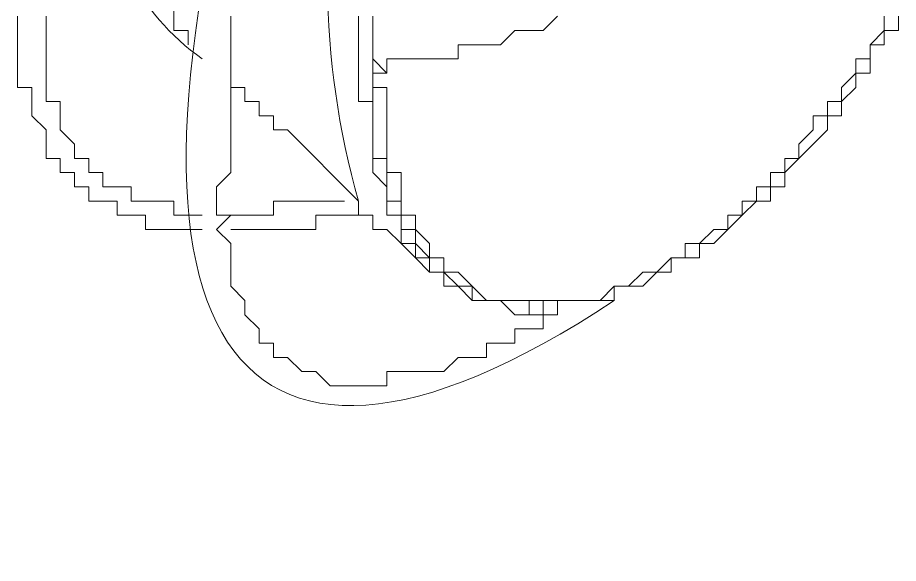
# Model space of a CAD drawing. Header units: millimetres. Extents: x 3050 to 430575, y -569542 to 36130.
# Drawn here: x 313704.8 to 313814.9, y -471281.1 to -471212.9 of the extents above; entities that cross this region are included whole.
import ezdxf

# ---------------------------------------------------------------- set-up
doc = ezdxf.new("R2010")
doc.units = ezdxf.units.MM
doc.layers.add('PDF _Геометрия', color=7, linetype='Continuous')

# ---------------------------------------------------------------- blocks, each defined once
blk = doc.blocks.new('ТХ3 4 этаж')
at = {"layer": 'PDF _Геометрия', "color": 5, "lineweight": 0}
for points in [[(43983.59, -58444.35), (43983.59, -58440.79), (43980.04, -58440.79), (43980.04, -58437.24), (43976.49, -58437.24), (43976.49, -58433.69), (43972.94, -58433.69), (43972.94, -58430.14), (43972.94, -58426.59), (43969.38, -58426.59), (43969.38, -58423.04), (43969.38, -58419.48), (43965.83, -58415.93), (43965.83, -58412.38), (43965.83, -58408.83), (43965.83, -58405.28), (43965.83, -58401.73), (43965.83, -58398.17), (43962.28, -58398.17), (43962.28, -58394.62), (43962.28, -58391.07), (43962.28, -58387.52), (43962.28, -58383.97), (43962.28, -58380.42), (43962.28, -58376.86)], [(43965.83, -58376.86), (43965.83, -58380.42), (43965.83, -58383.97), (43965.83, -58387.52), (43965.83, -58391.07), (43965.83, -58394.62), (43965.83, -58398.17), (43965.83, -58401.73), (43965.83, -58405.28), (43965.83, -58408.83), (43965.83, -58412.38), (43969.38, -58412.38), (43969.38, -58415.93), (43969.38, -58419.48), (43969.38, -58423.04), (43972.94, -58423.04), (43972.94, -58426.59), (43972.94, -58430.14), (43976.49, -58430.14), (43976.49, -58433.69), (43980.04, -58437.24), (43980.04, -58440.79), (43983.59, -58440.79), (43987.14, -58444.35), (43990.69, -58444.35), (43990.69, -58447.9)], [(44097.25, -58376.86), (44097.25, -58380.42), (44093.69, -58380.42), (44093.69, -58383.97), (44090.14, -58383.97), (44090.14, -58387.52), (44090.14, -58391.07), (44086.59, -58391.07), (44086.59, -58394.62), (44083.04, -58398.17), (44083.04, -58401.73), (44079.49, -58401.73), (44079.49, -58405.28), (44075.94, -58408.83), (44072.38, -58412.38), (44068.83, -58415.93), (44068.83, -58419.48), (44065.28, -58419.48), (44065.28, -58423.04), (44061.73, -58423.04), (44058.18, -58426.59), (44054.63, -58430.14), (44051.07, -58433.69), (44047.52, -58433.69), (44047.52, -58437.24), (44043.97, -58437.24), (44040.42, -58437.24), (44040.42, -58440.79), (44036.87, -58440.79), (44033.32, -58444.35), (44029.76, -58444.35), (44026.21, -58444.35), (44026.21, -58447.9), (44022.66, -58447.9), (44019.11, -58447.9), (44015.56, -58447.9), (44012.01, -58447.9), (44008.45, -58447.9), (44008.45, -58451.45), (44004.9, -58451.45), (44004.9, -58447.9), (44001.35, -58447.9), (43997.8, -58447.9), (43994.25, -58447.9), (43990.69, -58444.35), (43987.14, -58440.79), (43983.59, -58440.79), (43983.59, -58437.24), (43980.04, -58437.24), (43980.04, -58433.69), (43976.49, -58430.14), (43976.49, -58426.59), (43972.94, -58426.59), (43972.94, -58423.04), (43972.94, -58419.48), (43972.94, -58415.93), (43969.38, -58415.93), (43969.38, -58412.38), (43969.38, -58408.83), (43969.38, -58405.28), (43969.38, -58401.73), (43969.38, -58398.17), (43969.38, -58394.62), (43965.83, -58394.62), (43965.83, -58391.07), (43969.38, -58391.07), (43965.83, -58387.52), (43965.83, -58383.97), (43965.83, -58380.42), (43965.83, -58376.86)], [(43877.04, -58376.86), (43877.04, -58380.42), (43877.04, -58383.97), (43877.04, -58387.52), (43877.04, -58391.07), (43877.04, -58394.62), (43880.59, -58394.62), (43880.59, -58398.17), (43880.59, -58401.73), (43884.14, -58405.28), (43884.14, -58408.83), (43884.14, -58412.38), (43887.7, -58412.38), (43887.7, -58415.93), (43891.25, -58415.93), (43891.25, -58419.48), (43894.8, -58419.48), (43894.8, -58423.04), (43898.35, -58423.04), (43901.9, -58423.04), (43901.9, -58426.59), (43905.45, -58426.59), (43909.01, -58426.59), (43909.01, -58430.14), (43912.56, -58430.14), (43916.11, -58430.14), (43919.66, -58430.14), (43923.21, -58430.14)], [(43923.21, -58426.59), (43916.11, -58426.59), (43916.11, -58423.04), (43905.45, -58423.04), (43905.45, -58419.48), (43901.9, -58419.48), (43898.35, -58419.48), (43898.35, -58415.93), (43894.8, -58415.93), (43894.8, -58412.38), (43891.25, -58412.38), (43891.25, -58408.83), (43887.7, -58405.28), (43887.7, -58401.73), (43887.7, -58398.17), (43884.14, -58398.17), (43884.14, -58394.62), (43884.14, -58391.07), (43884.14, -58387.52), (43884.14, -58383.97), (43884.14, -58380.42), (43884.14, -58376.86)], [(44012.01, -58447.9), (44012.01, -58451.45), (44008.45, -58451.45), (44008.45, -58455), (44004.9, -58455), (44001.35, -58455), (44001.35, -58458.55), (43997.8, -58458.55), (43994.25, -58458.55), (43994.25, -58462.11), (43990.69, -58462.11), (43987.14, -58462.11), (43983.59, -58465.66), (43980.04, -58465.66), (43976.49, -58465.66), (43972.94, -58465.66), (43969.38, -58465.66), (43969.38, -58469.21), (43965.83, -58469.21), (43962.28, -58469.21), (43958.73, -58469.21), (43955.18, -58469.21), (43951.63, -58465.66), (43948.07, -58465.66), (43944.52, -58462.11), (43940.97, -58462.11), (43940.97, -58458.55), (43937.42, -58458.55), (43937.42, -58455), (43933.87, -58451.45), (43933.87, -58447.9), (43930.32, -58444.35), (43930.32, -58440.79), (43930.32, -58437.24), (43930.32, -58433.69), (43926.76, -58430.14), (43930.32, -58426.59), (43926.76, -58426.59), (43926.76, -58423.04), (43926.76, -58419.48), (43930.32, -58415.93), (43930.32, -58412.38), (43930.32, -58408.83), (43930.32, -58405.28), (43930.32, -58401.73), (43930.32, -58398.17), (43930.32, -58394.62), (43930.32, -58391.07), (43930.32, -58387.52), (43930.32, -58383.97), (43930.32, -58380.42), (43930.32, -58376.86)], [(43916.11, -58323.59), (43916.11, -58330.69), (43912.56, -58330.69), (43912.56, -58369.76), (43916.11, -58373.31), (43916.11, -58376.86), (43916.11, -58380.42), (43919.66, -58380.42), (43919.66, -58383.97)], [(43965.83, -58391.07), (43969.38, -58391.07), (43969.38, -58387.52), (43987.14, -58387.52), (43987.14, -58383.97), (43990.69, -58383.97), (43994.25, -58383.97), (43997.8, -58383.97), (44001.35, -58380.42), (44004.9, -58380.42), (44008.45, -58380.42), (44012.01, -58376.86)], [(44093.69, -58376.86), (44093.69, -58380.42), (44090.14, -58383.97), (44090.14, -58387.52), (44086.59, -58387.52), (44086.59, -58391.07), (44083.04, -58394.62), (44083.04, -58398.17), (44079.49, -58398.17), (44079.49, -58401.73), (44075.94, -58401.73), (44075.94, -58405.28), (44072.38, -58408.83), (44072.38, -58412.38), (44068.83, -58412.38), (44068.83, -58415.93), (44065.28, -58415.93), (44065.28, -58419.48), (44061.73, -58419.48), (44061.73, -58423.04), (44058.18, -58423.04), (44058.18, -58426.59), (44054.63, -58426.59), (44054.63, -58430.14), (44051.07, -58430.14), (44047.52, -58433.69), (44043.97, -58433.69), (44043.97, -58437.24), (44040.42, -58437.24), (44036.87, -58440.79), (44033.32, -58440.79), (44029.76, -58444.35), (44026.21, -58444.35), (44022.66, -58447.9), (44019.11, -58447.9), (44015.56, -58447.9), (44012.01, -58447.9), (44008.45, -58447.9), (44004.9, -58447.9), (44001.35, -58447.9), (43997.8, -58447.9), (43994.25, -58447.9)], [(44008.45, -58451.45), (44001.35, -58451.45), (43997.8, -58447.9), (43990.69, -58447.9), (43987.14, -58444.35), (43983.59, -58444.35), (43983.59, -58440.79), (43980.04, -58440.79), (43976.49, -58437.24), (43972.94, -58433.69), (43969.38, -58430.14), (43965.83, -58430.14), (43965.83, -58426.59), (43962.28, -58426.59), (43962.28, -58423.04), (43944.52, -58405.28), (43940.97, -58405.28), (43940.97, -58401.73), (43937.42, -58401.73), (43937.42, -58398.17), (43933.87, -58398.17), (43933.87, -58394.62), (43930.32, -58394.62)], [(43958.73, -58423.04), (43940.97, -58423.04), (43940.97, -58426.59), (43930.32, -58426.59)]]:
    blk.add_lwpolyline(points, dxfattribs=at)
blk.add_lwpolyline([(43930.32, -58430.14), (43951.63, -58430.14), (43951.63, -58426.59), (43962.28, -58426.59), (43962.28, -58423.04, -0.276984), (44015.56, -58224.14)], format="xyb", dxfattribs=at)
blk.add_arc((43956.95, -58339.57), 58.63, 178.2643, 234.8658, dxfattribs=at)
blk.add_ellipse((44216.14, -58027.3), major_axis=(-275.96, -441.57), ratio=0.248449, start_param=5.519251, end_param=6.781682, dxfattribs=at)

msp = doc.modelspace()

# ---------------------------------------------------------------- block references
at = {"xscale": 0.5, "yscale": 0.5, "zscale": 0.5}
msp.add_blockref('ТХ3 4 этаж', (291766.25, -442024.29), dxfattribs=at)

doc.saveas('drawing.dxf')
